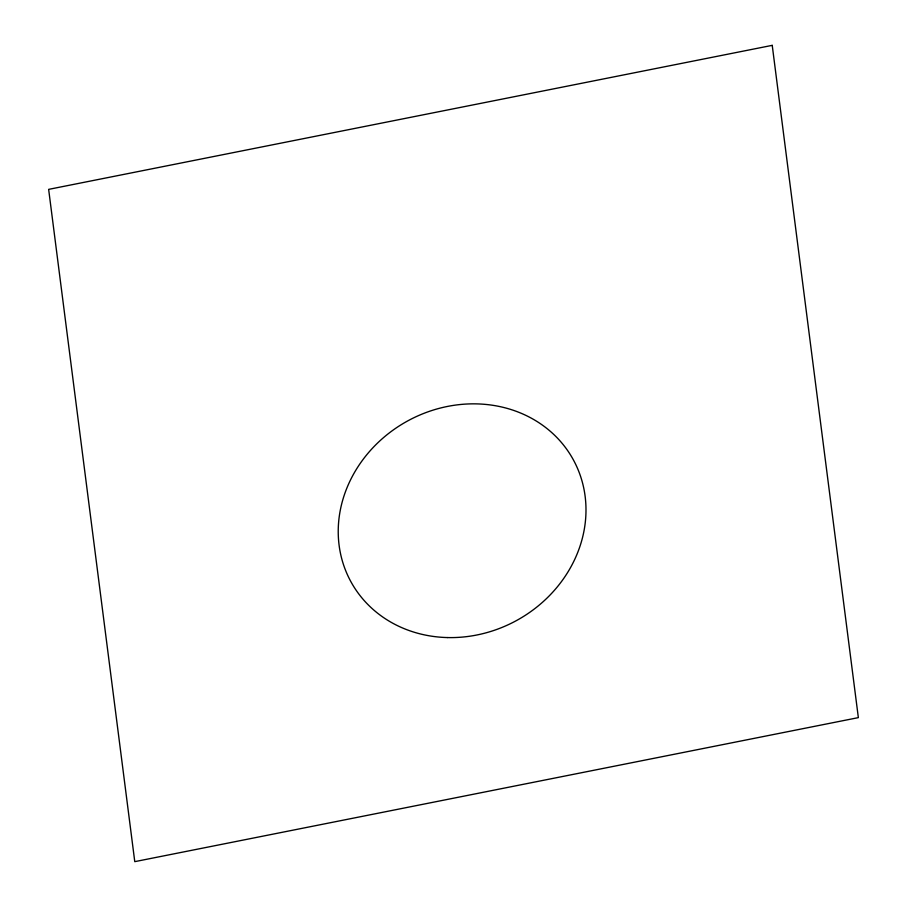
<?xml version="1.0" encoding="UTF-8"?>
<svg xmlns="http://www.w3.org/2000/svg" width="907" height="907" viewBox="0 0 907 907"><rect width="100%" height="100%" fill="white"/><g stroke="black" fill="none" stroke-linecap="round" stroke-linejoin="round"><path stroke-width="1.36" d="M772.231 45.35L48.649 189.37L134.769 861.65L858.351 717.63L772.231 45.35M447.344 637.564A126.821 113.67 -28.9 0 0 576.013 465.042A126.821 113.67 -28.9 0 0 362.981 459.577A126.821 113.67 -28.9 0 0 447.344 637.564"/></g></svg>
